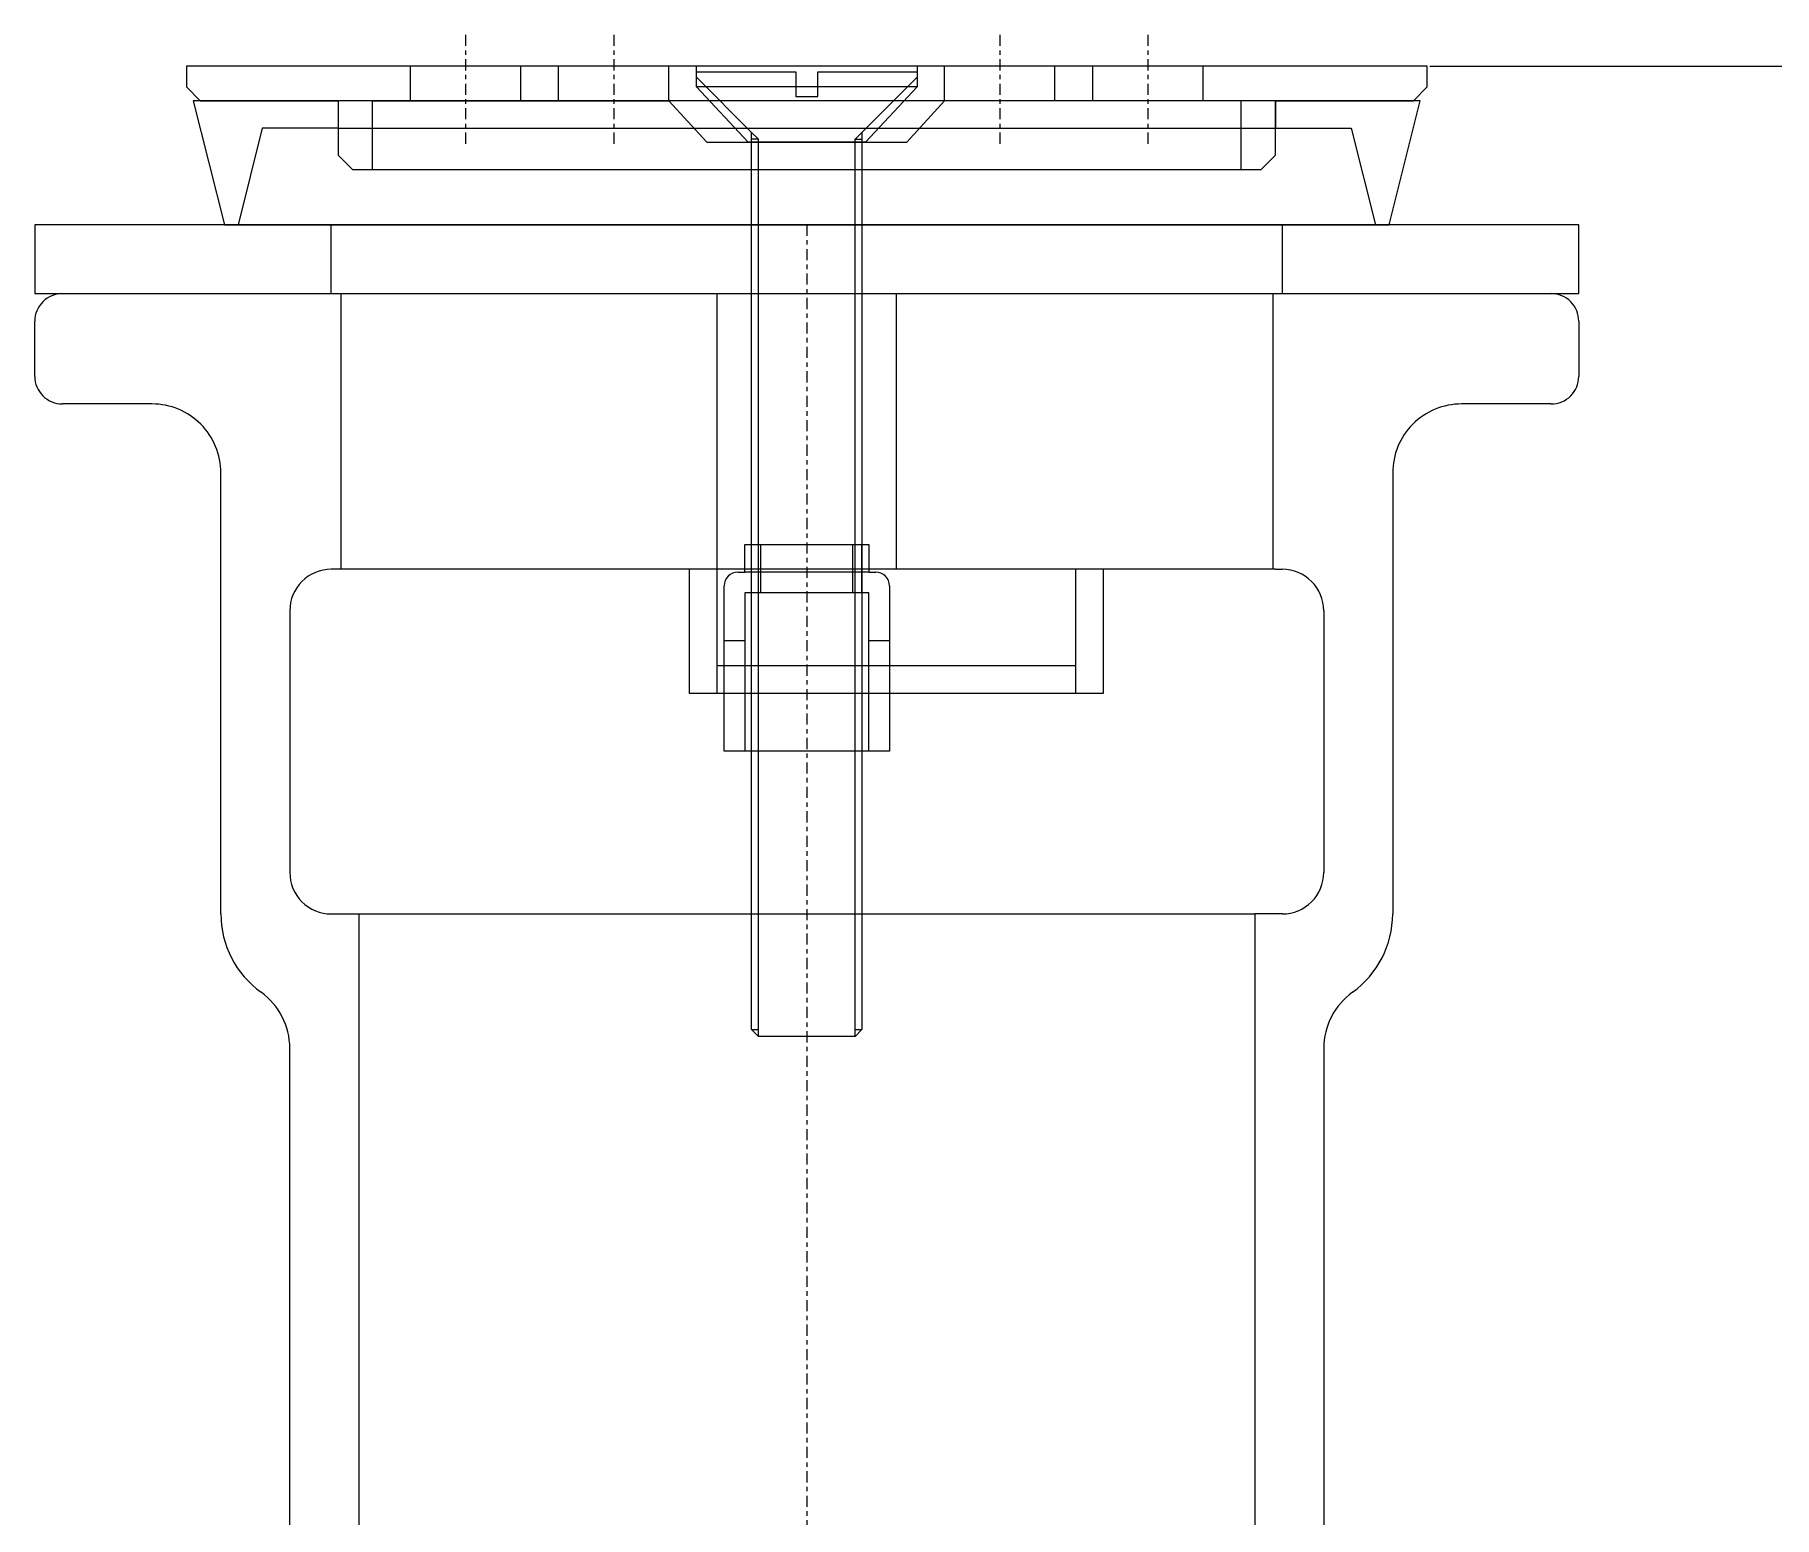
# Model space of a CAD drawing. Header units: inches. Extents: x -840 to -630, y 564 to 861.
# Drawn here: x -749.7 to -710.57, y 730.96 to 764.32 of the extents above; entities that cross this region are included whole.
import ezdxf

# ---------------------------------------------------------------- set-up
doc = ezdxf.new("R2010")
doc.units = ezdxf.units.IN
doc.header["$LTSCALE"] = 0.03937
doc.header["$MEASUREMENT"] = 0
doc.linetypes.add('CENTER', pattern=[10.16, 6.35, -1.27, 1.27, -1.27])
for name, color, linetype in [('001', 7, 'Continuous'), ('002', 7, 'Continuous'), ('CENTER', 1, 'Continuous'), ('DEMA', 5, 'Continuous')]:
    doc.layers.add(name, color=color, linetype=linetype)
doc.dimstyles.get("Standard").update_dxf_attribs({"dimtxt": 0.18, "dimasz": 0.18, "dimexe": 0.18, "dimexo": 0.0625, "dimgap": 0.09, "dimtad": 0, "dimtih": 1, "dimtoh": 1, "dimdec": 4, "dimzin": 0, "dimdsep": 46, "dimtxsty": 'Standard', "dimcen": 0.09, "dimadec": 0, "dimazin": 0, "dimtfac": 1, "dimtdec": 4, "dimtofl": 0, "dimtmove": 0, "dimatfit": 3, "dimfxl": 0, "dimtolj": 1, "dimtzin": 0, "dimarcsym": 0})

# ---------------------------------------------------------------- blocks, each defined once
blk = doc.blocks.new('*D4')
at = {"layer": 'Defpoints', "color": 0}
for p in [(-718.373, 763.61), (-671.743, 763.61), (-678.834, 649.952)]:
    blk.add_point(p, dxfattribs=at)
at = {"layer": 'DEMA', "color": 0, "lineweight": -2}
for p, q in [((-718.311, 763.61), (-671.563, 763.61)), ((-671.743, 763.43), (-671.743, 706.963)), ((-671.743, 650.132), (-671.743, 706.599)), ((-678.771, 649.952), (-671.563, 649.952))]:
    blk.add_line(p, q, dxfattribs=at)
at = {"layer": 'DEMA', "color": 0}
for points in [[(-671.713, 763.43), (-671.773, 763.43), (-671.743, 763.61)], [(-671.773, 650.132), (-671.713, 650.132), (-671.743, 649.952)]]:
    blk.add_solid(points, dxfattribs=at)
at = {"layer": 'DEMA', "color": 0, "insert": (-671.743, 706.781), "char_height": 0.18, "attachment_point": 5}
blk.add_mtext('\\A1;359.5', dxfattribs=at)

msp = doc.modelspace()

# ---------------------------------------------------------------- linework, layer by layer
at = {"layer": '001'}
for p, q in [((-749.07494, 758.49286), (-715.58241, 758.49286)), ((-742.8106, 758.49286), (-742.8106, 752.29054)), ((-721.84675, 758.49286), (-721.84675, 752.29054)), ((-749.69517, 756.63216), (-749.69517, 757.87263)), ((-714.96217, 757.87263), (-714.96217, 756.63216)), ((-747.05919, 756.01193), (-749.07494, 756.01193)), ((-715.58241, 756.01193), (-717.59816, 756.01193)), ((-745.50861, 744.53764), (-745.50861, 754.46135)), ((-719.14874, 754.46135), (-719.14874, 744.53764)), ((-742.87262, 752.29054), (-743.02768, 752.29054)), ((-721.78473, 752.29054), (-721.62967, 752.29054)), ((-743.95803, 751.36019), (-743.95803, 745.46799)), ((-720.69932, 751.36019), (-720.69932, 745.46799)), ((-743.02768, 744.53764), (-742.40744, 744.53764)), ((-742.40744, 744.53764), (-742.40744, 718.82312)), ((-721.62967, 744.53764), (-722.2499, 744.53764)), ((-722.2499, 744.53764), (-722.2499, 717.56947)), ((-743.95803, 718.82312), (-743.95803, 741.515)), ((-720.69932, 741.515), (-720.69932, 718.17777))]:
    msp.add_line(p, q, dxfattribs=at)
for centre, radius, start, end in [((-749.07494, 757.87263), 0.62023, 89.999957, 180.000043), ((-715.5824, 757.87263), 0.62023, 359.999954, 90.000039), ((-749.07494, 756.63216), 0.62023, 179.999961, 270.000046), ((-715.5824, 756.63216), 0.62023, 269.999957, 0.000043), ((-747.05918, 754.46135), 1.55058, 359.999957, 90.000043), ((-717.59816, 754.46135), 1.55058, 89.999957, 180.000043), ((-743.02768, 751.36019), 0.93035, 89.999957, 180.000043), ((-721.62967, 751.36019), 0.93035, 359.99996, 90.000045), ((-743.02768, 745.46799), 0.93035, 179.999957, 270.000043), ((-721.62967, 745.46799), 0.93035, 269.999955, 0.00004), ((-743.33779, 744.53764), 2.17082, 180.000039, 234.314626), ((-721.31956, 744.53764), 2.17082, 305.685374, 359.999961), ((-745.50861, 741.515), 1.55058, 0.000039, 54.314626), ((-719.14874, 741.515), 1.55058, 125.685377, 179.999964)]:
    msp.add_arc(centre, radius, start, end, dxfattribs=at)
at = {"layer": '002'}
for p, q in [((-741.24451, 762.83449), (-741.24451, 763.60978)), ((-738.76358, 762.83449), (-738.76358, 763.60978)), ((-737.91076, 762.83449), (-737.91076, 763.60978)), ((-726.74658, 762.83449), (-726.74658, 763.60978)), ((-725.89376, 762.83449), (-725.89376, 763.60978)), ((-723.41284, 762.83449), (-723.41284, 763.60978)), ((-729.84774, 763.1446), (-734.8096, 763.1446)), ((-742.87262, 762.21425), (-721.78473, 762.21425)), ((-743.02768, 758.49286), (-743.02768, 760.04344)), ((-721.62967, 758.49286), (-721.62967, 760.04344)), ((-734.34443, 749.4995), (-734.34443, 758.49286)), ((-730.31292, 752.29054), (-730.31292, 758.49286)), ((-733.56914, 751.76334), (-733.56914, 752.84875)), ((-733.36136, 751.76334), (-733.36136, 752.84875)), ((-731.29599, 751.76334), (-731.29599, 752.84875)), ((-731.08821, 751.76334), (-731.08821, 752.84875)), ((-721.78473, 752.29054), (-742.87262, 752.29054)), ((-733.87925, 752.22852), (-733.7242, 752.22852)), ((-730.93315, 752.22852), (-730.77809, 752.22852)), ((-726.28141, 752.29054), (-726.28141, 749.4995)), ((-734.18937, 748.19701), (-734.18937, 751.9184)), ((-730.46798, 751.9184), (-730.46798, 748.19701)), ((-733.7242, 750.67794), (-734.18937, 750.67794)), ((-730.46798, 750.67794), (-730.93315, 750.67794)), ((-726.28141, 750.11973), (-734.34443, 750.11973)), ((-730.46798, 748.19701), (-734.18937, 748.19701)), ((-742.40744, 744.53764), (-722.2499, 744.53764)), ((-733.56914, 741.93411), (-733.41408, 741.93411)), ((-731.24327, 741.93411), (-731.08821, 741.93411))]:
    msp.add_line(p, q, dxfattribs=at)
for points in [[(-745.97378, 762.83449), (-742.87262, 762.83449), (-742.87262, 761.60953), (-742.547, 761.28391), (-722.11035, 761.28391), (-721.78473, 761.60953), (-721.78473, 762.83449), (-718.68357, 762.83449), (-718.37345, 763.1446), (-718.37345, 763.60978), (-746.2839, 763.60978), (-746.2839, 763.1446), (-745.97378, 762.83449)], [(-742.09733, 761.28391), (-742.09733, 762.83449), (-735.42983, 762.83449), (-735.42983, 763.60978)], [(-729.84774, 763.60978), (-729.84774, 763.1446), (-731.01068, 761.90414), (-733.64667, 761.90414), (-734.8096, 763.1446), (-734.8096, 763.60978)], [(-733.56914, 762.12266), (-734.8096, 763.36313), (-734.8096, 763.48717), (-732.57677, 763.48717), (-732.57677, 762.92897), (-732.08058, 762.92897), (-732.08058, 763.48717), (-729.84774, 763.48717), (-729.84774, 763.36313), (-731.08821, 762.12266)], [(-722.56002, 761.28391), (-722.56002, 762.83449), (-729.22751, 762.83449), (-729.22751, 763.60978)], [(-746.12884, 762.83449), (-745.43108, 760.04344), (-719.22627, 760.04344), (-718.52851, 762.83449), (-746.12884, 762.83449)], [(-742.87262, 762.83449), (-742.87262, 762.21425), (-744.57826, 762.21425), (-745.12096, 760.04344)], [(-735.42983, 762.83449), (-734.57624, 761.90414), (-730.08111, 761.90414), (-729.22751, 762.83449)], [(-721.78473, 762.83449), (-721.78473, 762.21425), (-720.07909, 762.21425), (-719.53639, 760.04344)], [(-731.24327, 761.96761), (-731.08821, 762.12266), (-731.08821, 741.93411), (-731.24327, 741.77905), (-733.41408, 741.77905), (-733.56914, 741.93411), (-733.56914, 762.12266), (-733.41408, 761.96761)], [(-733.41408, 741.77905), (-733.41408, 761.96761), (-733.56914, 761.96761)], [(-731.24327, 741.77905), (-731.24327, 761.96761), (-731.08821, 761.96761)], [(-714.96217, 758.49286), (-714.96217, 760.04344), (-749.69517, 760.04344), (-749.69517, 758.49286), (-714.96217, 758.49286)], [(-733.7242, 752.22852), (-733.7242, 752.84875), (-730.93315, 752.84875), (-730.93315, 752.22852), (-733.7242, 752.22852)], [(-725.66118, 752.29054), (-725.66118, 749.4995), (-734.96466, 749.4995), (-734.96466, 752.29054)], [(-730.93315, 748.19701), (-730.93315, 751.76334), (-733.7242, 751.76334), (-733.7242, 748.19701)]]:
    msp.add_lwpolyline(points, dxfattribs=at)
for centre, start, end in [((-733.87925, 751.9184), 89.999957, 180.000043), ((-730.77809, 751.9184), 359.99995, 90.000036)]:
    msp.add_arc(centre, 0.31012, start, end, dxfattribs=at)
at = {"layer": 'CENTER', "linetype": 'CENTER'}
for p, q in [((-740.00405, 764.31754), (-740.00405, 761.77848)), ((-736.6703, 764.31754), (-736.6703, 761.78981)), ((-727.98705, 764.31754), (-727.98705, 761.78981)), ((-724.6533, 764.31754), (-724.6533, 761.77848)), ((-732.32867, 760.04642), (-732.32867, 720.68555))]:
    msp.add_line(p, q, dxfattribs=at)

# ---------------------------------------------------------------- dimensions: what is measured, and where the dimension line sits
at = {"layer": 'DEMA'}
dim = msp.add_linear_dim(base=(-671.74284, 763.60978), p1=(-678.83365, 649.95224), p2=(-718.37345, 763.60978), angle=90, text='359.5', dimstyle='Standard', override={"dimtmove": 1}, dxfattribs=at)
dim.commit()
dim.dimension.update_dxf_attribs({"geometry": '*D4', "text_midpoint": (-671.74284, 706.78101)})

doc.saveas('drawing.dxf')
